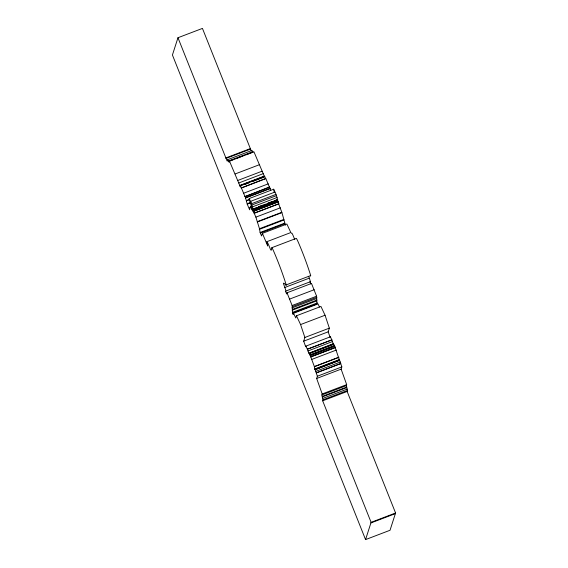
<?xml version="1.0" encoding="UTF-8"?>
<svg xmlns="http://www.w3.org/2000/svg" width="568" height="568" viewBox="0 0 568 568"><rect width="100%" height="100%" fill="white"/><g stroke="black" fill="none" stroke-linecap="round" stroke-linejoin="round"><path stroke-width="0.85" d="M310.526 276.084L310.696 275.558A40.243 4.409 69.1 0 0 297.937 241.435A6.099 0.667 69.1 0 0 296.297 238.368L271.824 247.698L271.525 249.459A16.081 1.761 69.1 0 1 270.588 249.728L269.04 245.837A4.615 0.504 69.1 0 0 267.123 242.877A39.753 4.352 69.1 0 0 267.734 246.022L262.402 233.363L286.875 224.033L290.823 232.553L266.349 241.89M177.969 37.729L226.064 158.408L250.538 149.079L202.442 28.4L177.969 37.729L172.423 55.004L365.558 539.6L390.031 530.271L395.576 512.996L347.147 391.473L347.46 390.486L346.352 385.636L346.679 384.621L341.127 369.143L341.844 366.9L339.586 360.197L315.055 369.711L314.878 369.257L314.36 366.559L310.043 354.957L334.516 345.621L339.529 360.375L315.872 369.399M247.073 154.326L252.788 152.146L252.007 150.392L227.534 159.722L227.115 161.035L226.064 158.408M252.788 152.146L252.952 151.635L228.478 160.971L228.308 161.482L227.534 159.722M229.486 161.163L238.737 182.995L263.211 173.659L253.96 151.833L229.486 161.163L229.11 162.327L228.478 160.971M238.737 182.995L240.094 186.29L241.727 185.665M240.094 186.29L240.243 185.843L264.716 176.506L265.71 178.686L241.23 188.015L240.243 185.843M241.23 188.015L265.788 178.423L269.481 187.262L245.007 196.592L241.315 187.752M245.007 196.592L269.594 186.915L270.695 190.592M251.638 206.724L250.005 207.348L249.671 209.833L247.229 204.168L245.12 196.244M253.534 211.303L278.008 201.974L253.534 211.303L253.271 210.643L252.966 208.946L253.193 209.365L277.667 200.028L277.049 197.501L275.168 191.984L250.694 201.313L250.793 202.79L249.21 198.544L273.684 189.208L274.734 192.012M253.193 209.365L250.694 201.313M264.716 176.506L264.567 176.96L263.247 173.559M278.079 201.754L278.774 203.926L254.301 213.263L253.605 211.083M262.402 233.363L261.557 235.976L260.108 232.504L259.477 228.712L255.891 217.132L253.903 212.581L254.301 213.263M278.008 201.974L277.44 199.609L274.997 200.547M285.448 225.176L281.842 212.304L278.384 203.245L278.774 203.926M319.5 307.061L318.03 303.923L293.549 313.252L293.109 314.644L292.52 313.174L316.994 303.844L316.596 296.205L311.491 283.446L287.017 292.783L286.627 293.997L285.512 291.199A4.594 0.504 69.1 0 0 284.831 287.472L283.361 283.347A33.966 3.72 69.1 0 1 286.052 285.42L286.222 284.887A40.243 4.409 69.1 0 0 273.464 250.772A6.099 0.667 69.1 0 0 271.824 247.698M292.52 313.174L292.122 305.534L287.017 292.783M296.46 315.772L300.586 324.569L304.874 337.47L303.681 341.176L305.726 346.799L305.939 346.118L330.413 336.788L330.2 337.463L328.155 331.84L329.348 328.134L325.059 315.233L320.934 306.443L296.46 315.772L295.758 317.959L293.549 313.252M331.847 339.884L307.373 349.214L331.847 339.884L333.309 344.002L309.645 353.019M308.942 352.984L309.972 355.185L334.445 345.848L333.416 343.654L308.829 353.331L307.373 349.214M365.558 539.6L371.103 522.333L322.667 400.802L322.986 399.815L321.878 394.973L322.198 393.958L316.653 378.473L317.37 376.229L315.112 369.534M225.865 157.925L250.346 148.589L251.326 151.045M229.124 161.17L233.207 159.615M237.282 158.06L242.181 156.193M235.152 173.957L259.626 164.621M237.587 180.532L262.061 171.202M239.909 185.402L264.383 176.066M239.817 185.701L264.29 176.364M244.993 184.422L249.068 182.868M252.334 181.625L263.758 177.266M243.764 193.191L268.245 183.854M245.596 197.707L270.07 188.37M245.504 197.991L269.977 188.661M246.462 200.575L249.728 199.325M246.384 200.816L249.643 199.574M247.392 203.649L250.658 202.4M247.229 204.168L250.495 202.918M251.517 203.713L275.991 194.377M251.894 205.02L276.368 195.69M252.575 206.83L277.049 197.501M258.674 206.766L262.757 205.211M267.649 203.344L271.731 201.789M252.938 209.045L257.013 207.49M258.646 206.866L265.987 204.068M267.62 203.443L277.411 199.709M253.236 209.209L277.716 199.879M253.342 210.43L277.816 201.093M253.271 210.643L277.745 201.313M254.379 213.021L278.852 203.685M255.891 217.132L280.372 207.803M257.361 221.634L281.842 212.304M257.233 222.031L281.714 212.702M259.477 228.712L283.95 219.376M259.256 229.394L283.73 220.057M260.108 232.504L284.582 223.174M260.385 233.043L284.866 223.707M286.222 284.887L310.696 275.558M284.831 287.472L309.304 278.142L308.722 276.495M286.329 290.887L309.986 281.87A4.594 0.504 69.1 0 0 309.304 278.142M289.737 299.038L314.21 289.708M292.122 305.534L316.596 296.205M292.406 306.613L316.88 297.284M291.995 307.906L316.468 298.576M292.435 309.397L316.909 300.06M292.165 310.234L316.639 300.905M292.811 312.265L317.292 302.929M300.586 324.569L325.059 315.233M304.874 337.47L329.348 328.134M303.681 341.176L328.155 331.84M308.005 350.96L332.507 341.538M309.39 353.729L333.87 344.4M310.447 355.682L334.921 346.352M310.873 356.754L335.347 347.424M310.803 356.974L335.276 347.644M311.868 359.381L336.341 350.051M314.36 366.559L338.833 357.229M314.303 366.722L338.776 357.393M314.991 368.895L339.472 359.565M314.878 369.257L339.352 359.927M315.844 371.358L340.317 362.029M316.291 372.8L340.764 363.47M316.227 372.984L340.701 363.655M317.37 376.229L341.844 366.9M316.653 378.473L341.127 369.143M322.198 393.958L346.679 384.621M321.878 394.973L346.352 385.636M322.333 396.379L346.807 387.049M322.141 396.975L346.615 387.646M322.716 398.431L347.19 389.094M322.986 399.815L347.46 390.486M322.667 400.802L347.147 391.473M371.103 522.333L395.576 512.996M370.904 522.95L395.378 513.621M250.005 207.348L250.275 207.789L250.616 206.738L252.732 211.168L250.964 206.319L251.489 206.915L249.21 198.544M277.44 199.609L277.667 200.028M330.413 336.788L331.826 339.969M305.939 346.118L307.345 349.299M294.756 239.618L293.514 236.508A4.615 0.504 69.1 0 0 291.561 233.242M309.986 281.87L310.824 283.964M274.003 191.395L274.223 192.183M273.684 189.208L273.946 190.514"/></g></svg>
